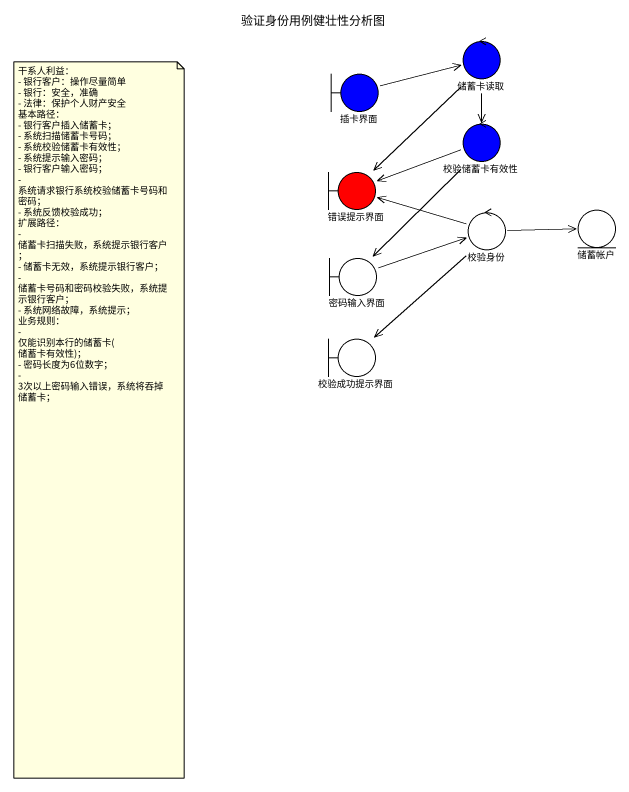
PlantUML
@startuml
title 验证身份用例健壮性分析图
control 储蓄卡读取 #0000FF
boundary 插卡界面 #0000FF
control 校验储蓄卡有效性 #0000FF
boundary 错误提示界面 #FF0000
control 校验身份
entity 储蓄帐户
boundary 密码输入界面
boundary 校验成功提示界面
储蓄卡读取 --> 校验储蓄卡有效性
储蓄卡读取 --> 错误提示界面
插卡界面 -right-> 储蓄卡读取
校验储蓄卡有效性 -left-> 错误提示界面
校验储蓄卡有效性 --> 密码输入界面
校验身份 -left-> 错误提示界面
校验身份 -right-> 储蓄帐户
校验身份 --> 校验成功提示界面
密码输入界面 -right-> 校验身份
note as N1
  干系人利益：
  - 银行客户：操作尽量简单
  - 银行：安全，准确
  - 法律：保护个人财产安全
  基本路径：
  - 银行客户插入储蓄卡；
  - 系统扫描储蓄卡号码；
  - 系统校验储蓄卡有效性；
  - 系统提示输入密码；
  - 银行客户输入密码；
  - 系统请求银行系统校验储蓄卡号码和密码；
  - 系统反馈校验成功；
  扩展路径：
  - 储蓄卡扫描失败，系统提示银行客户；
  - 储蓄卡无效，系统提示银行客户；
  - 储蓄卡号码和密码校验失败，系统提示银行客户；
  - 系统网络故障，系统提示；
  业务规则：
  - 仅能识别本行的储蓄卡(储蓄卡有效性)；
  - 密码长度为6位数字；
  - 3次以上密码输入错误，系统将吞掉储蓄卡；
end note
@enduml
